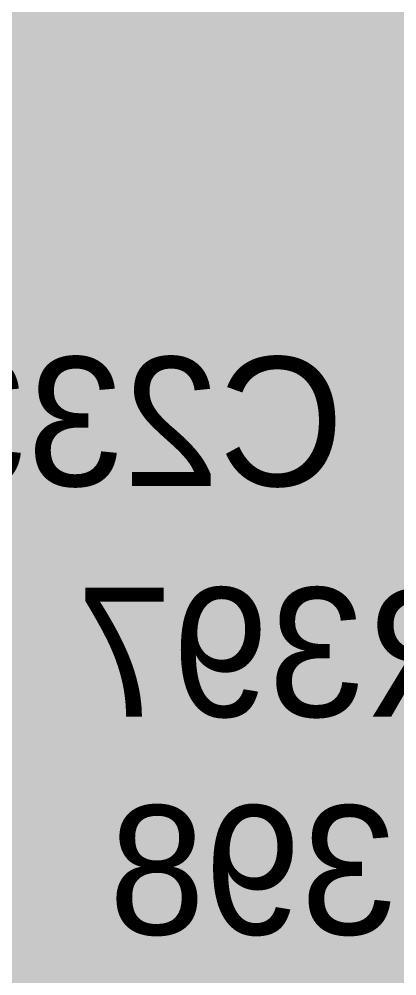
# Model space of a CAD drawing. Extents: x -28 to 199, y -61 to 255.
# Drawn here: x 158.94 to 161.28, y 148.6 to 154.53 of the extents above; entities that cross this region are included whole.
import ezdxf
from ezdxf.enums import TextEntityAlignment as Align

# ---------------------------------------------------------------- set-up
doc = ezdxf.new("R2010")
doc.units = 0
doc.header["$MEASUREMENT"] = 0
for name, color, linetype in [('ASSEMBLY_PART_NUMBERS_BTM', 191, 'CONTINUOUS'), ('DRILL_DRAWING', 21, 'CONTINUOUS'), ('GENERATED_SILKSCREEN_BTM', 255, 'CONTINUOUS'), ('PLANE_SHAPES_LAYER_2', 230, 'CONTINUOUS'), ('PLANE_SHAPES_LAYER_3', 81, 'CONTINUOUS'), ('SILKSCREEN_REF_DES_BTM', 211, 'CONTINUOUS'), ('TRACES_LAYER_BOTTOM', 10, 'CONTINUOUS'), ('TRACES_LAYER_TOP', 150, 'CONTINUOUS')]:
    doc.layers.add(name, color=color, linetype=linetype)
doc.styles.add('VERIBEST_GERBER_0', font='txt')

msp = doc.modelspace()

# ---------------------------------------------------------------- hatches: boundary and pattern name
at = {"layer": 'PLANE_SHAPES_LAYER_2'}
h = msp.add_hatch(color=256, dxfattribs=at)
h.paths.add_polyline_path([(169.5, 129.25), (149.5, 129.25), (142.25, 122), (142.25, 90.5), (147.5, 90.5), (147.5, 80), (154, 80), (154, 69.25), (131.75, 69.25), (131.75, 73.25), (121.25, 73.25), (121.25, 81), (110.5, 81), (110.5, 125.75), (106.5, 125.75), (106.5, 128.75), (93.5, 128.75), (93.5, 120.25), (91.75, 120.25), (91.75, 121.5), (80, 121.5), (80, 118.25), (73.25, 118.25), (73.25, 124.5), (67.5, 124.5), (67.5, 128), (57.75, 128), (57.75, 120.25), (55.25, 120.25), (55.25, 121.5), (47.5, 121.5), (47.5, 119), (35, 119), (35, 134.75), (32.75, 134.75), (32.75, 159.75), (29.25, 159.75), (29.25, 175.25), (22.5, 175.25), (22.5, 195.25), (17.25, 195.25), (17.25, 198), (22.5, 198), (22.5, 216.5), (40.25, 216.5), (40.25, 235.5), (54.5, 235.5), (54.5, 254), (87.25, 254), (87.25, 236.25), (86.25, 236.25), (86.25, 228.75), (81, 228.75), (81, 218.75), (95.25, 218.75), (95.25, 194.5), (87, 194.5), (87, 172), (131.1, 172), (131.1, 208.75), (115.5, 208.75), (115.5, 213.75), (106.75, 213.75), (106.75, 218.75), (110.25, 222.25), (110.25, 226.25), (142.5, 226.25), (142.5, 221.5), (160.5, 221.5), (160.5, 240.75), (169.5, 240.75)])
h.paths.add_polyline_path([(35.5, 149.5), (41.75, 149.5), (41.75, 152), (39.25, 152), (39.25, 154), (37.75, 154), (37.75, 152), (35.5, 152)], flags=16)
h.paths.add_polyline_path([(37.5, 125.75), (37.5, 128.75), (42.75, 128.75), (42.75, 125.75)], flags=16)
h.paths.add_polyline_path([(52, 127.75), (52, 130.75), (54.25, 130.75), (54.25, 127.75)], flags=16)
h.paths.add_polyline_path([(50.75, 219.5), (50.75, 226.5), (71.75, 226.5), (71.75, 219.5)], flags=16)
h.paths.add_polyline_path([(66.5, 150.75), (66.5, 177.5), (72.25, 177.5), (72.25, 150.75)], flags=16)
h.paths.add_polyline_path([(47.25, 185.25), (73, 185.25), (73, 188.25), (70.25, 188.25), (70.25, 191), (47.25, 191)], flags=16)
h.paths.add_polyline_path([(84.5, 208), (84.5, 212.75), (85, 212.75), (85, 208)], flags=16)
h.paths.add_polyline_path([(61.5, 137.25), (87.75, 137.25), (87.75, 140.5), (84.75, 140.5), (84.75, 143), (61.5, 143)], flags=16)
h.paths.add_polyline_path([(88.75, 127), (88.75, 130), (91, 130), (91, 127)], flags=16)
h.paths.add_polyline_path([(85.5, 130.25), (85.5, 132.5), (91, 132.5), (91, 130.25)], flags=16)
h.paths.add_polyline_path([(108.75, 142.25), (135.75, 142.25), (135.75, 145.75), (132.25, 145.75), (132.25, 149), (108.75, 149)], flags=16)
h.paths.add_polyline_path([(114.25, 126.75), (140.75, 126.75), (140.75, 129.75), (137.25, 129.75), (137.25, 133), (114.25, 133)], flags=16)
h.paths.add_polyline_path([(155.25, 180.25), (166.25, 180.25), (166.25, 186.25), (152.25, 186.25), (152.25, 183), (155.25, 183)], flags=16)
at = {"layer": 'PLANE_SHAPES_LAYER_3'}
h = msp.add_hatch(color=256, dxfattribs=at)
h.paths.add_polyline_path([(169.5, 129.25), (149.5, 129.25), (142.25, 122), (142.25, 90.5), (147.5, 90.5), (147.5, 80), (154, 80), (154, 69.25), (131.75, 69.25), (131.75, 73.25), (121.25, 73.25), (121.25, 81), (110.5, 81), (110.5, 125.75), (106.5, 125.75), (106.5, 128.75), (93.5, 128.75), (93.5, 120.25), (91.75, 120.25), (91.75, 121.5), (80, 121.5), (80, 118.25), (73.25, 118.25), (73.25, 124.5), (67.5, 124.5), (67.5, 127.75), (58.25, 127.75), (58.25, 130.25), (88.75, 130.25), (88.75, 127), (91, 127), (91, 132.5), (55, 132.5), (55, 131.25), (52, 131.25), (52, 127.75), (55, 127.75), (55, 127.25), (57.75, 127.25), (57.75, 120.25), (55.25, 120.25), (55.25, 121.5), (47.5, 121.5), (47.5, 119), (35, 119), (35, 134.75), (32.75, 134.75), (32.75, 159.75), (29.25, 159.75), (29.25, 175.25), (22.5, 175.25), (22.5, 195.25), (17.25, 195.25), (17.25, 198), (22.5, 198), (22.5, 216.5), (40.25, 216.5), (40.25, 235.5), (54.5, 235.5), (54.5, 254), (87.25, 254), (87.25, 236.25), (86.25, 236.25), (86.25, 228.75), (81, 228.75), (81, 218.75), (95.25, 218.75), (95.25, 194.5), (87, 194.5), (87, 172), (131.1, 172), (131.1, 208.75), (115.5, 208.75), (115.5, 213.75), (106.75, 213.75), (106.75, 218.75), (110.25, 222.25), (110.25, 226.25), (142.5, 226.25), (142.5, 221.5), (160.5, 221.5), (160.5, 240.75), (169.5, 240.75)])
h.paths.add_polyline_path([(35.5, 149.5), (41.75, 149.5), (41.75, 152), (39.25, 152), (39.25, 154), (37.75, 154), (37.75, 152), (35.5, 152)], flags=16)
h.paths.add_polyline_path([(37.5, 125.75), (37.5, 128.75), (42.75, 128.75), (42.75, 125.75)], flags=16)
h.paths.add_polyline_path([(50.75, 219.5), (50.75, 226.5), (71.75, 226.5), (71.75, 219.5)], flags=16)
h.paths.add_polyline_path([(66.5, 150.75), (66.5, 177.5), (72.25, 177.5), (72.25, 150.75)], flags=16)
h.paths.add_polyline_path([(47.25, 185.25), (73, 185.25), (73, 188.25), (70.25, 188.25), (70.25, 191), (47.25, 191)], flags=16)
h.paths.add_polyline_path([(84.5, 208), (84.5, 212.75), (85, 212.75), (85, 208)], flags=16)
h.paths.add_polyline_path([(61.5, 137.25), (87.75, 137.25), (87.75, 140.5), (84.75, 140.5), (84.75, 143), (61.5, 143)], flags=16)
h.paths.add_polyline_path([(108.75, 142.25), (135.75, 142.25), (135.75, 145.75), (132.25, 145.75), (132.25, 149), (108.75, 149)], flags=16)
h.paths.add_polyline_path([(114.25, 126.75), (140.75, 126.75), (140.75, 129.75), (137.25, 129.75), (137.25, 133), (114.25, 133)], flags=16)
h.paths.add_polyline_path([(155.25, 180.25), (166.25, 180.25), (166.25, 186.25), (152.25, 186.25), (152.25, 183), (155.25, 183)], flags=16)

# ---------------------------------------------------------------- linework, layer by layer
at = {"layer": 'GENERATED_SILKSCREEN_BTM', "const_width": 0.15}
for points in [[(158.7924, 152.2928), (158.9172, 152.3936), (159.1756, 152.3936), (159.306, 152.2872), (159.3116, 152.2856), (159.3172, 152.2864), (159.322, 152.2888), (159.326, 152.2936), (159.3292, 152.2984), (159.33, 152.304), (159.33, 152.3072), (159.3292, 152.3096), (159.3276, 152.312), (159.3252, 152.3136), (159.19, 152.4232), (159.1876, 152.424), (159.1852, 152.4248), (159.1844, 152.4256), (159.1812, 152.4264), (158.9116, 152.4264), (158.9076, 152.4256), (158.906, 152.4248), (158.9044, 152.424), (158.9012, 152.4232), (158.766, 152.3136)], [(159.6564, 152.4232), (159.522, 152.3136), (159.5196, 152.3096), (159.5188, 152.3064), (159.5172, 152.304), (159.5164, 152.3008), (159.5164, 152.1912), (159.5172, 152.188), (159.5188, 152.1832), (159.5196, 152.1792), (159.522, 152.1776), (160.0548, 151.7448), (160.0548, 151.6592), (159.5324, 151.6592), (159.5268, 151.6576), (159.522, 151.6544), (159.5196, 151.6488), (159.5188, 151.6424), (159.5196, 151.6368), (159.522, 151.6312), (159.5268, 151.628), (159.5324, 151.6264), (160.0716, 151.6264), (160.078, 151.628), (160.082, 151.632), (160.086, 151.636), (160.0876, 151.6424), (160.0876, 151.752), (160.0868, 151.7544), (160.0852, 151.76), (160.0836, 151.7624), (160.0828, 151.764), (160.0804, 151.7656), (159.5484, 152.1992), (159.5484, 152.2928), (159.6732, 152.3936), (159.9316, 152.3936), (160.062, 152.2872), (160.0676, 152.2856), (160.0732, 152.2864), (160.078, 152.2888), (160.082, 152.2936), (160.0844, 152.2984), (160.0852, 152.304), (160.0844, 152.3096), (160.0828, 152.312), (160.0804, 152.3136), (159.946, 152.4232), (159.9428, 152.424), (159.9412, 152.4248), (159.9396, 152.4256), (159.9364, 152.4264), (159.6668, 152.4264), (159.6636, 152.4256), (159.662, 152.4248), (159.6596, 152.424), (159.6564, 152.4232)], [(160.7004, 151.6296), (160.8348, 151.7392), (160.8388, 151.7416), (160.8396, 151.7448), (160.8412, 151.748), (160.842, 151.752), (160.842, 152.3008), (160.8412, 152.3048), (160.8396, 152.308), (160.838, 152.3096), (160.8372, 152.3112), (160.8356, 152.3136), (160.7004, 152.4232), (160.698, 152.424), (160.6956, 152.4248), (160.6948, 152.4256), (160.6916, 152.4264), (160.422, 152.4264), (160.418, 152.4256), (160.4164, 152.4248), (160.414, 152.424), (160.4116, 152.4232), (160.2764, 152.3136), (160.2732, 152.3096), (160.2716, 152.3032), (160.2724, 152.2984), (160.274, 152.2944), (160.2764, 152.2912), (160.2804, 152.288), (160.2844, 152.2856), (160.2884, 152.2848), (160.2924, 152.2848), (160.2956, 152.2872), (160.4276, 152.3936), (160.686, 152.3936), (160.8092, 152.2928), (160.8092, 151.76), (160.686, 151.6592), (160.4276, 151.6592), (160.2956, 151.7656), (160.2924, 151.7672), (160.2884, 151.768), (160.2844, 151.7672), (160.2804, 151.7648), (160.2764, 151.7616), (160.274, 151.7576), (160.2724, 151.7528), (160.2716, 151.748), (160.2732, 151.7432), (160.2764, 151.7392), (160.4116, 151.6296), (160.4148, 151.628), (160.4156, 151.6272), (160.418, 151.6272), (160.4188, 151.6264), (160.4196, 151.6264), (160.422, 151.6264), (160.6916, 151.6264), (160.6948, 151.6272), (160.698, 151.628), (160.7004, 151.6296)], [(158.766, 152.1224), (158.8836, 152.0264), (158.766, 151.9304)], [(158.7924, 151.9088), (158.9156, 152.0104), (159.0484, 152.0104), (159.0548, 152.012), (159.0588, 152.0152), (159.0612, 152.0208), (159.062, 152.0264), (159.0612, 152.032), (159.0588, 152.0368), (159.0548, 152.0408), (159.0484, 152.0424), (158.9156, 152.0424), (158.7924, 152.144)], [(158.766, 151.7392), (158.9012, 151.6296), (158.9044, 151.628), (158.9052, 151.6272), (158.9076, 151.6272), (158.9084, 151.6264), (158.9092, 151.6264), (158.9116, 151.6264), (159.1812, 151.6264), (159.1844, 151.6272), (159.1876, 151.628), (159.19, 151.6296)], [(159.19, 151.6296), (159.3252, 151.7392), (159.3276, 151.7408), (159.3292, 151.7432), (159.33, 151.7456), (159.33, 151.748), (159.3292, 151.7536), (159.326, 151.7592), (159.322, 151.7632), (159.3172, 151.7664), (159.3116, 151.7672), (159.306, 151.7656), (159.1756, 151.6592), (158.9172, 151.6592), (158.7924, 151.76)], [(159.3636, 150.2204), (159.3652, 150.2148), (159.3644, 150.2092), (159.3612, 150.2044), (159.3564, 150.2012), (159.3508, 150.1996), (159.3452, 150.1988), (159.3404, 150.2004), (159.3364, 150.2052), (158.9052, 150.9724), (158.9036, 150.9764), (158.9036, 150.9796), (158.9036, 150.9828), (158.9052, 150.986), (158.9076, 150.9908), (158.9108, 150.994), (158.9148, 150.9956), (158.9188, 150.9964), (159.4588, 150.9964), (159.4644, 150.9948), (159.4692, 150.9908), (159.4716, 150.986), (159.4724, 150.9796), (159.4716, 150.974), (159.4692, 150.9684), (159.4644, 150.9644), (159.4588, 150.9636), (158.946, 150.9636), (159.3636, 150.2204)], [(160.0884, 150.1996), (160.2228, 150.3092), (160.2252, 150.3108), (160.2268, 150.3132), (160.2276, 150.318), (160.2268, 150.3236), (160.2244, 150.3292), (160.2204, 150.3332), (160.2156, 150.3364), (160.21, 150.3372), (160.2044, 150.3356), (160.074, 150.2292), (159.8156, 150.2292), (159.6908, 150.33), (159.6908, 150.6172), (159.7996, 150.5292), (159.8028, 150.5276), (159.8036, 150.5268), (159.806, 150.526), (159.8092, 150.526), (160.0788, 150.526), (160.082, 150.526), (160.0868, 150.5276), (160.0884, 150.5292), (160.2228, 150.638), (160.2252, 150.6388), (160.226, 150.6404), (160.2276, 150.6428), (160.2292, 150.6484), (160.23, 150.6516), (160.23, 150.8708), (160.2292, 150.8748), (160.2276, 150.878), (160.226, 150.8804), (160.2252, 150.8812), (160.2228, 150.8836), (160.0884, 150.9932), (160.0852, 150.994), (160.0836, 150.9948), (160.082, 150.9956), (160.0788, 150.9964), (159.8092, 150.9964), (159.806, 150.9956), (159.8044, 150.9948), (159.802, 150.994), (159.7988, 150.9932), (159.6644, 150.8836), (159.662, 150.8796), (159.6612, 150.8764), (159.6596, 150.874), (159.6588, 150.8708), (159.6588, 150.322), (159.6596, 150.3196), (159.6612, 150.314), (159.662, 150.3124), (159.6644, 150.3092), (159.7988, 150.1996), (159.8028, 150.198), (159.8036, 150.1972), (159.806, 150.1972), (159.8068, 150.1964), (159.8076, 150.1964), (159.8092, 150.1964), (160.0788, 150.1964), (160.082, 150.1972), (160.0852, 150.198), (160.0884, 150.1996)], [(160.1972, 150.8628), (160.1972, 150.6596), (160.074, 150.558), (159.8156, 150.558), (159.6908, 150.6596), (159.6908, 150.8628), (159.8156, 150.9636), (160.074, 150.9636), (160.1972, 150.8628)], [(160.8444, 150.1996), (160.9796, 150.3092), (160.982, 150.3108), (160.9836, 150.3132), (160.9844, 150.3156), (160.9844, 150.318), (160.9836, 150.3236), (160.9804, 150.3292), (160.9764, 150.3332), (160.9716, 150.3364), (160.966, 150.3372), (160.9604, 150.3356), (160.83, 150.2292), (160.5716, 150.2292), (160.4468, 150.33), (160.4468, 150.4788), (160.57, 150.5804), (160.7028, 150.5804), (160.7092, 150.582), (160.7132, 150.5852), (160.7156, 150.5908), (160.7164, 150.5964), (160.7156, 150.602), (160.7132, 150.6068), (160.7092, 150.6108), (160.7028, 150.6124), (160.57, 150.6124), (160.4468, 150.714), (160.4468, 150.8628), (160.5716, 150.9636), (160.83, 150.9636), (160.9604, 150.8572), (160.966, 150.8556), (160.9716, 150.8564), (160.9764, 150.8588), (160.9804, 150.8636), (160.9836, 150.8684), (160.9844, 150.874), (160.9844, 150.8772), (160.9836, 150.8796), (160.982, 150.882), (160.9796, 150.8836), (160.8444, 150.9932), (160.842, 150.994), (160.8396, 150.9948), (160.8388, 150.9956), (160.8356, 150.9964), (160.566, 150.9964), (160.562, 150.9956), (160.5604, 150.9948), (160.5588, 150.994), (160.5556, 150.9932), (160.4204, 150.8836), (160.418, 150.8796), (160.4172, 150.8764), (160.4156, 150.874), (160.4148, 150.8708), (160.4148, 150.706), (160.4156, 150.7036), (160.4172, 150.698), (160.418, 150.694), (160.4204, 150.6924), (160.538, 150.5964), (160.4204, 150.5004), (160.4196, 150.4988), (160.418, 150.4972), (160.4172, 150.4964), (160.4172, 150.4948), (160.4156, 150.4892), (160.4148, 150.4868), (160.4148, 150.322), (160.4156, 150.318), (160.4172, 150.3148), (160.418, 150.3116), (160.4204, 150.3092), (160.5556, 150.1996), (160.5588, 150.198), (160.5596, 150.1972), (160.562, 150.1972), (160.5628, 150.1964), (160.5636, 150.1964), (160.566, 150.1964), (160.8356, 150.1964), (160.8388, 150.1972), (160.842, 150.198), (160.8444, 150.1996)], [(161.1756, 150.6924), (161.1732, 150.694), (161.1724, 150.698), (161.1708, 150.702), (161.17, 150.706), (161.17, 150.8708), (161.1708, 150.8748), (161.1724, 150.8772), (161.1724, 150.8796), (161.1732, 150.8804), (161.1748, 150.8812), (161.1756, 150.8828), (161.3116, 150.9932), (161.3156, 150.9948), (161.3188, 150.9956), (161.322, 150.9964), (161.7252, 150.9964)], [(161.7092, 150.9636), (161.3268, 150.9636), (161.202, 150.8628), (161.202, 150.714), (161.3268, 150.6124), (161.7092, 150.6124), (161.7092, 150.9636)], [(161.7092, 150.5804), (161.3332, 150.5804), (161.202, 150.2076), (161.1988, 150.202), (161.1932, 150.1988), (161.1876, 150.198), (161.182, 150.1996), (161.1772, 150.202), (161.1732, 150.206), (161.1716, 150.2116), (161.1724, 150.218), (161.3036, 150.5908), (161.1756, 150.6924)], [(159.1376, 149.3512), (159.1632, 149.2744), (159.1376, 149.1976), (159.1376, 149.1952), (159.1368, 149.192), (159.1368, 148.9448), (159.1368, 148.9424), (159.1376, 148.94), (159.1384, 148.9368), (159.1416, 148.9336), (159.2216, 148.8512), (159.2256, 148.848), (159.2296, 148.8472), (159.2328, 148.8464), (159.5264, 148.8464), (159.5288, 148.8464), (159.5312, 148.8472), (159.5344, 148.848), (159.5376, 148.8512), (159.6176, 148.9336), (159.6216, 148.9368), (159.6224, 148.94), (159.6224, 148.9448), (159.6224, 149.192), (159.6224, 149.1952), (159.6224, 149.1968), (159.6216, 149.1976), (159.596, 149.2744), (159.6216, 149.3512), (159.6224, 149.352), (159.6224, 149.3568), (159.6224, 149.5488), (159.6224, 149.552), (159.6216, 149.556), (159.6176, 149.56), (159.5376, 149.6424), (159.5344, 149.6448), (159.5312, 149.6456), (159.5288, 149.6464), (159.5264, 149.6464), (159.2328, 149.6464), (159.2296, 149.6456), (159.2256, 149.6448), (159.2216, 149.6424), (159.1416, 149.56), (159.1384, 149.5552), (159.1376, 149.552), (159.1368, 149.5488), (159.1368, 149.3568), (159.1368, 149.3536), (159.1376, 149.352), (159.1376, 149.3512)], [(159.5904, 149.54), (159.5904, 149.3584), (159.5688, 149.2896), (159.192, 149.2896), (159.1688, 149.3584), (159.1688, 149.54), (159.24, 149.6136), (159.5184, 149.6136), (159.5904, 149.54)], [(160.2888, 148.8496), (160.4232, 148.9592), (160.4256, 148.9608), (160.4272, 148.9632), (160.428, 148.968), (160.4272, 148.9736), (160.4248, 148.9792), (160.4208, 148.9832), (160.416, 148.9864), (160.4104, 148.9872), (160.4048, 148.9856), (160.2744, 148.8792), (160.016, 148.8792), (159.8912, 148.98), (159.8912, 149.2672), (160, 149.1792), (160.0032, 149.1776), (160.004, 149.1768), (160.0064, 149.176), (160.0096, 149.176), (160.2792, 149.176), (160.2824, 149.176), (160.2872, 149.1776), (160.2888, 149.1792), (160.4232, 149.288), (160.4256, 149.2888), (160.4264, 149.2904), (160.428, 149.2928), (160.4296, 149.2984), (160.4304, 149.3016), (160.4304, 149.5208), (160.4296, 149.5248), (160.428, 149.528), (160.4264, 149.5304), (160.4256, 149.5312), (160.4232, 149.5336), (160.2888, 149.6432), (160.2856, 149.644), (160.284, 149.6448), (160.2824, 149.6456), (160.2792, 149.6464), (160.0096, 149.6464), (160.0064, 149.6456), (160.0048, 149.6448), (160.0024, 149.644), (159.9992, 149.6432), (159.8648, 149.5336), (159.8624, 149.5296), (159.8616, 149.5264), (159.86, 149.524), (159.8592, 149.5208), (159.8592, 148.972), (159.86, 148.9696), (159.8616, 148.964), (159.8624, 148.9624), (159.8648, 148.9592), (159.9992, 148.8496), (160.0032, 148.848), (160.004, 148.8472), (160.0064, 148.8472), (160.0072, 148.8464), (160.008, 148.8464), (160.0096, 148.8464), (160.2792, 148.8464), (160.2824, 148.8472), (160.2856, 148.848), (160.2888, 148.8496)], [(160.3976, 149.5128), (160.3976, 149.3096), (160.2744, 149.208), (160.016, 149.208), (159.8912, 149.3096), (159.8912, 149.5128), (160.016, 149.6136), (160.2744, 149.6136), (160.3976, 149.5128)], [(161.0448, 148.8496), (161.18, 148.9592), (161.1824, 148.9608), (161.184, 148.9632), (161.1848, 148.9656), (161.1848, 148.968), (161.184, 148.9736), (161.1808, 148.9792), (161.1768, 148.9832), (161.172, 148.9864), (161.1664, 148.9872), (161.1608, 148.9856), (161.0304, 148.8792), (160.772, 148.8792), (160.6472, 148.98), (160.6472, 149.1288), (160.7704, 149.2304), (160.9032, 149.2304), (160.9096, 149.232), (160.9136, 149.2352), (160.916, 149.2408), (160.9168, 149.2464), (160.916, 149.252), (160.9136, 149.2568), (160.9096, 149.2608), (160.9032, 149.2624), (160.7704, 149.2624), (160.6472, 149.364), (160.6472, 149.5128), (160.772, 149.6136), (161.0304, 149.6136), (161.1608, 149.5072), (161.1664, 149.5056), (161.172, 149.5064), (161.1768, 149.5088), (161.1808, 149.5136), (161.184, 149.5184), (161.1848, 149.524), (161.1848, 149.5272), (161.184, 149.5296), (161.1824, 149.532), (161.18, 149.5336), (161.0448, 149.6432), (161.0424, 149.644), (161.04, 149.6448), (161.0392, 149.6456), (161.036, 149.6464), (160.7664, 149.6464), (160.7624, 149.6456), (160.7608, 149.6448), (160.7592, 149.644), (160.756, 149.6432), (160.6208, 149.5336), (160.6184, 149.5296), (160.6176, 149.5264), (160.616, 149.524), (160.6152, 149.5208), (160.6152, 149.356), (160.616, 149.3536), (160.6176, 149.348), (160.6184, 149.344), (160.6208, 149.3424), (160.7384, 149.2464), (160.6208, 149.1504), (160.62, 149.1488), (160.6184, 149.1472), (160.6176, 149.1464), (160.6176, 149.1448), (160.616, 149.1392), (160.6152, 149.1368), (160.6152, 148.972), (160.616, 148.968), (160.6176, 148.9648), (160.6184, 148.9616), (160.6208, 148.9592), (160.756, 148.8496), (160.7592, 148.848), (160.76, 148.8472), (160.7624, 148.8472), (160.7632, 148.8464), (160.764, 148.8464), (160.7664, 148.8464), (161.036, 148.8464), (161.0392, 148.8472), (161.0424, 148.848), (161.0448, 148.8496)], [(159.5904, 149.1888), (159.5904, 148.952), (159.5184, 148.8792), (159.24, 148.8792), (159.1688, 148.952), (159.1688, 149.1888), (159.192, 149.2576), (159.5688, 149.2576), (159.5904, 149.1888)]]:
    msp.add_lwpolyline(points, dxfattribs=at)
at = {"layer": 'TRACES_LAYER_BOTTOM'}
for points, const_width in [([(162.4, 153.6), (161.29134, 153.6), (159.869, 155.02234), (159.869, 163.383), (159.377, 163.875), (158.3, 163.875)], 0.254), ([(156.25, 155.6), (157.027, 155.6), (157.06074, 155.56626), (157.24726, 155.56626), (160.71352, 152.1), (167.9, 152.1)], 0.5), ([(156.25, 153.9), (156.25, 153.85), (162.15, 147.95), (162.15, 139.5)], 0.35)]:
    msp.add_lwpolyline(points, dxfattribs=dict(at, const_width=const_width))
at = {"layer": 'TRACES_LAYER_TOP', "const_width": 0.5}
for points in [[(91.3, 204), (92.91881, 202.38119), (92.91881, 175.68273), (95.91458, 172.68696), (122.90416, 172.68696), (125.18004, 170.41107), (136.15243, 170.41107), (141.03226, 165.53124), (141.03226, 162.26785), (147.55411, 155.746), (157.79016, 155.746), (163.1, 150.43616), (163.1, 144.6), (164.2, 143.5)], [(90.5, 201.9), (91.91525, 201.9), (92.26881, 201.54645), (92.26881, 175.37535), (95.69924, 171.94492), (122.68807, 171.94492), (125.20014, 169.43286), (135.86636, 169.43286), (140.2118, 165.08742), (140.2118, 161.43278), (146.76119, 154.8834), (156.96072, 154.8834), (162.15, 149.69412), (162.15, 142)]]:
    msp.add_lwpolyline(points, dxfattribs=at)

# ---------------------------------------------------------------- texts
at = {"layer": 'ASSEMBLY_PART_NUMBERS_BTM', "style": 'VERIBEST_GERBER_0', "text_generation_flag": 2}
msp.add_text('ERJ-3EKF6200V', height=2.032, dxfattribs=at).set_placement((163.25, 156.14), align=Align.TOP_LEFT)
msp.add_text('MMZ1608A182B', height=2.032, rotation=90, dxfattribs=at).set_placement((158.79, 154.75), align=Align.TOP_LEFT)
at = {"layer": 'DRILL_DRAWING', "style": 'VERIBEST_GERBER_0'}
msp.add_text('R', height=2, dxfattribs=at).set_placement((158.5, 149.75), align=Align.MIDDLE_CENTER)
at = {"layer": 'SILKSCREEN_REF_DES_BTM', "style": 'VERIBEST_GERBER_0', "text_generation_flag": 2}
for s, p in [('C233', (160.95, 152.44)), ('R397', (161.85, 151.01)), ('R398', (162.05, 149.66))]:
    msp.add_text(s, height=0.8, dxfattribs=at).set_placement(p, align=Align.TOP_LEFT)

doc.saveas('drawing.dxf')
